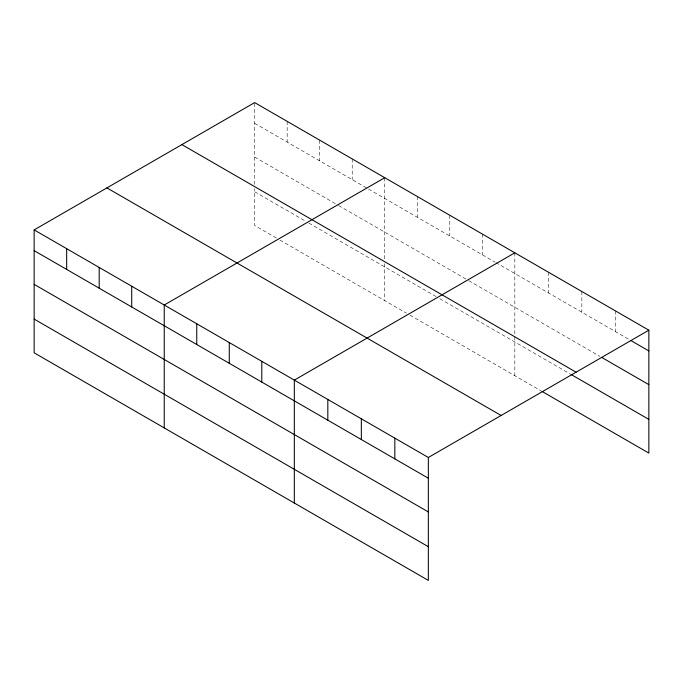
<?xml version="1.0" encoding="UTF-8"?>
<svg xmlns="http://www.w3.org/2000/svg" width="683" height="683" viewBox="0 0 683 683"><rect width="100%" height="100%" fill="white"/><g stroke="black" fill="none" stroke-linecap="round" stroke-linejoin="round"><path stroke-width="0.51" stroke-dasharray="3.42 2.56" d="M254.657 184.419L254.657 102.595M254.657 123.333L494.953 262.067M495.849 262.588L629.837 339.938M254.657 157.047L337.769 205.037M338.666 205.557L467.846 280.132M468.751 280.662L599.947 356.406M254.657 191.786L305.241 220.993M308.861 223.085L436.232 296.618M439.843 298.71L570.066 373.891M276.333 238.026L254.657 225.51L254.657 188.628M279.953 240.109L406.419 313.13M410.031 315.213L541.09 390.872M615.34 310.842L615.34 331.571M581.839 291.496L581.839 312.225M548.329 272.15L548.329 292.887M514.828 252.804L514.828 335.677M514.828 336.736L514.828 375.71M482.3 234.03L482.3 254.768M449.781 215.256L449.781 235.985M417.262 196.482L417.262 217.211M384.742 177.7L384.742 259.523M384.742 263.732L384.742 300.614M352.223 158.926L352.223 179.663M319.695 140.152L319.695 160.881M287.176 121.378L287.176 142.107"/><path stroke-width="1.02" d="M541.995 391.402L648.85 453.094L648.85 330.188L254.657 102.595L34.15 229.906L34.15 352.812L428.343 580.405L428.343 457.49L34.15 229.906M384.742 177.7L164.236 305.011L164.236 427.917M514.828 252.804L294.322 380.115L294.322 503.021M428.343 457.49L648.85 330.188M630.742 340.458L648.85 350.917M601.757 357.448L648.85 384.64M181.891 144.608L576.085 372.192M570.971 374.412L648.85 419.379M106.915 187.893L501.109 415.477M34.15 250.644L428.343 478.228M34.15 284.359L428.343 511.943M34.15 319.098L428.343 546.682M394.834 438.145L394.834 458.882M361.333 418.807L361.333 439.536M327.823 399.461L327.823 420.19M261.794 361.341L261.794 382.07M229.275 342.559L229.275 363.296M196.755 323.785L196.755 344.522M131.717 286.237L131.717 306.966M99.189 267.463L99.189 288.192M66.669 248.68L66.669 269.418"/></g></svg>
